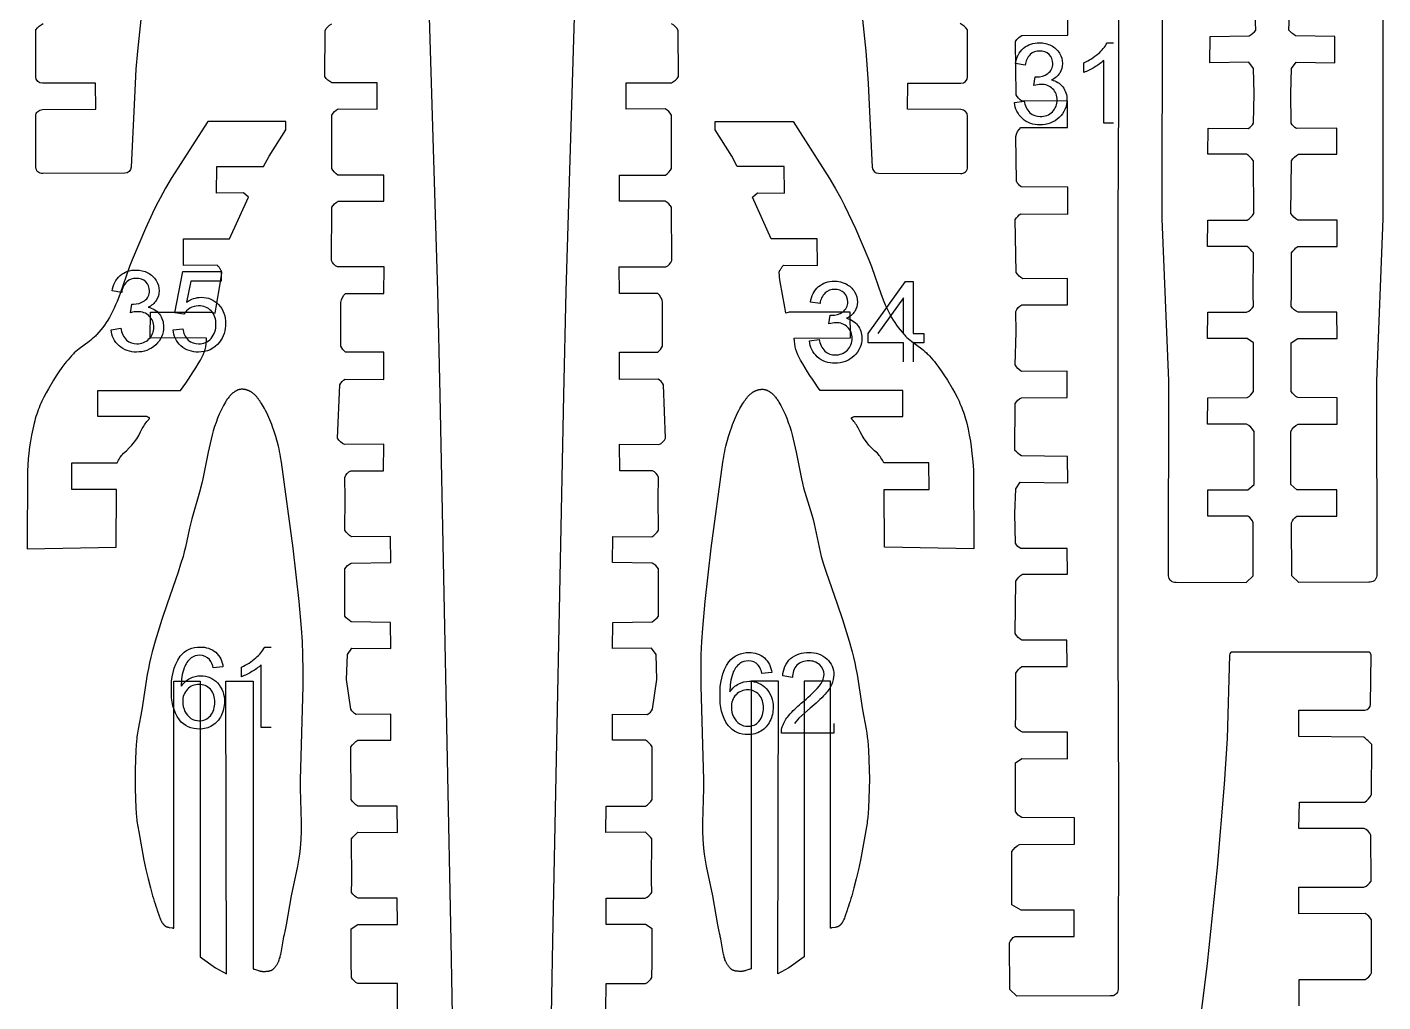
# Model space of a CAD drawing. Extents: x -389 to 108, y -244 to 818.
# Drawn here: x -97.4 to 71, y 624.1 to 745.1 of the extents above; entities that cross this region are included whole.
import ezdxf

# ---------------------------------------------------------------- set-up
doc = ezdxf.new("R2010")
doc.units = 0
doc.layers.add('LAYER_1', color=18, linetype='CONTINUOUS')
doc.layers.add('LETTERS', color=1, linetype='CONTINUOUS')

msp = doc.modelspace()

# ---------------------------------------------------------------- linework, layer by layer
at = {"layer": 'LAYER_1'}
for points in [[(43.63, 773.56), (43.57, 721.3), (44.38, 701.19), (44.33, 676.98)], [(70.95, 773.56), (71.01, 721.3), (70.2, 701.19), (70.25, 676.98)], [(-48.06, 766.81), (-46.41, 712.32), (-46.12, 699.42), (-44.75, 631.63), (-44.52, 617.88)], [(-28.84, 766.81), (-30.49, 712.32), (-30.78, 699.42), (-32.15, 631.63), (-32.38, 617.88)], [(38.15, 751.56), (38.15, 736.46), (38.1, 721.1), (38.1, 695.02), (38.1, 669.04), (38.15, 648.78), (38.14, 625.6)]]:
    msp.add_lwpolyline(points, dxfattribs=at)
for points in [[(44.33, 676.98, 0.415187), (45.32, 676.19), (54.02, 676.16), (54.89, 676.98), (54.91, 683.57, 0.198737), (54.25, 684.37), (49.27, 684.37), (49.28, 687.65), (54.25, 687.65), (55.01, 688.3), (55.01, 694.91, 0.155397), (54.08, 695.8), (49.24, 695.82), (49.25, 699.1), (54.15, 699.12, 0.142654), (54.95, 699.88), (54.96, 701.72), (54.96, 705.91), (54.14, 706.46), (49.24, 706.44), (49.27, 709.73), (54.09, 709.73, 0.154315), (54.95, 710.44), (54.91, 711.97), (54.92, 717.07, 0.074199), (54.15, 717.89), (49.24, 717.89), (49.25, 721.15), (54.14, 721.15, 0.122314), (54.99, 721.97), (54.92, 728.5, 0.119138), (54.07, 729.35), (49.28, 729.34), (49.29, 732.55), (54.28, 732.54, 0.163905), (54.95, 733.19), (55.02, 736.87), (54.92, 739.97), (54.36, 740.77), (49.52, 740.7), (49.55, 743.95), (54.42, 744.04, 0.076105), (55.25, 744.72), (55, 750.54, 0.150559)], [(70.25, 676.98, -0.414324), (69.25, 676.19), (60.56, 676.16), (59.69, 676.98), (59.67, 683.57, -0.198751), (60.33, 684.37), (65.31, 684.37), (65.3, 687.65), (60.33, 687.65), (59.57, 688.3), (59.57, 694.91, -0.155711), (60.5, 695.8), (65.34, 695.82), (65.33, 699.1), (60.43, 699.12, -0.142623), (59.63, 699.88), (59.62, 701.72), (59.62, 705.91), (60.44, 706.46), (65.34, 706.44), (65.31, 709.73), (60.49, 709.73, -0.15401), (59.63, 710.44), (59.67, 711.97), (59.66, 717.07, -0.073843), (60.43, 717.89), (65.34, 717.89), (65.33, 721.15), (60.44, 721.15, -0.122152), (59.59, 721.97), (59.66, 728.5, -0.118825), (60.51, 729.35), (65.3, 729.34), (65.29, 732.55), (60.3, 732.54, -0.164146), (59.63, 733.19), (59.56, 736.87), (59.66, 739.97), (60.22, 740.77), (65.06, 740.7), (65.03, 743.95), (60.16, 744.04, -0.076252), (59.33, 744.72), (59.58, 750.54, -0.150903)], [(38.14, 625.6, -0.414271), (37.14, 624.81), (25.55, 624.78), (24.67, 625.6), (24.65, 631.4, -0.198777), (25.32, 632.21), (32.66, 632.2), (32.65, 635.48), (26.08, 635.48), (24.93, 636.14), (24.93, 642.74, -0.155986), (25.86, 643.63), (32.7, 643.66), (32.69, 646.94), (26.18, 646.95, -0.142929), (25.38, 647.71), (25.37, 649.56), (25.37, 653.74), (26.18, 654.29), (31.85, 654.27), (31.82, 657.57), (26.23, 657.57, -0.154008), (25.38, 658.27), (25.41, 659.8), (25.4, 664.9, -0.073936), (26.17, 665.73), (31.78, 665.72), (31.77, 668.98), (26.18, 668.98, -0.122556), (25.34, 669.8), (25.41, 676.33, -0.118817), (26.26, 677.18), (31.82, 677.17), (31.8, 680.39), (26.05, 680.37, -0.164085), (25.37, 681.02), (25.31, 684.71), (25.41, 687.8), (25.97, 688.6), (31.87, 688.54), (31.85, 691.78), (26.13, 691.87, -0.076228), (25.31, 692.55), (25.33, 698.38, -0.150851), (26.13, 699.09), (31.8, 699.14), (31.79, 702.39), (26.14, 702.36, -0.108575), (25.32, 703.17), (25.44, 707.24), (25.41, 709.8, -0.205309), (26.17, 710.62), (31.83, 710.63), (31.84, 713.92), (26.3, 713.88, -0.154317), (25.47, 714.66), (25.35, 721.21, -0.119216), (26.03, 721.94), (31.87, 721.89), (31.87, 725.26), (26.07, 725.3, -0.131714), (25.48, 726), (25.43, 731.52, -0.181785), (26.05, 732.65), (31.83, 732.65), (31.82, 735.95), (26.16, 735.94, -0.15413), (25.44, 736.72), (25.39, 743.35, -0.150653), (26.18, 744.09), (31.86, 744.1), (31.87, 747.35)], [(-83.29, 746.05), (-83.7, 742.13), (-83.88, 739.89), (-83.97, 738.1), (-84.48, 727.74, -0.386036), (-85.26, 726.97), (-95.46, 726.94, -0.42858), (-96.32, 727.75), (-96.32, 734.06, -0.414263), (-95.5, 734.87), (-88.87, 734.91), (-88.92, 738.17), (-95.5, 738.14, -0.414113), (-96.32, 738.96), (-96.31, 744.8, -0.151051), (-95.4, 745.55)], [(-51.4, 623.06), (-51.41, 626.34), (-56.32, 626.35, -0.142496), (-57.12, 627.11), (-57.13, 628.96), (-57.13, 633.14), (-56.31, 633.69), (-51.41, 633.67), (-51.44, 636.97), (-56.26, 636.97, -0.154119), (-57.11, 637.67), (-57.08, 639.2), (-57.09, 644.3, -0.074278), (-56.32, 645.13), (-51.4, 645.12), (-51.42, 648.38), (-56.31, 648.38, -0.122085), (-57.15, 649.2), (-57.17, 655.73, -0.11869), (-56.31, 656.58), (-52.21, 656.57), (-52.22, 659.79), (-56.53, 659.77, -0.1639), (-57.2, 660.42), (-57.72, 664.11), (-57.62, 667.2), (-57.06, 668), (-52.23, 667.94), (-52.25, 671.18), (-57.13, 671.27, -0.076338), (-57.95, 671.95), (-57.93, 677.85, -0.150978), (-57.13, 678.57), (-52.22, 678.62), (-52.24, 681.87), (-57.12, 681.83, -0.108133), (-57.94, 682.65), (-57.9, 686.64), (-57.93, 689.2, -0.205195), (-57.17, 690.02), (-53.11, 690.03), (-53.1, 693.32), (-57.99, 693.28, -0.154368), (-58.83, 694.06), (-58.56, 700.69, -0.119228), (-57.88, 701.41), (-53.07, 701.37), (-53.07, 704.74), (-57.84, 704.77, -0.132045), (-58.43, 705.48), (-58.44, 710.92, -0.181575), (-57.83, 712.05), (-53.07, 712.05), (-53.04, 715.35), (-58.86, 715.34, -0.153988), (-59.58, 716.12), (-59.55, 722.75, -0.150584), (-58.76, 723.49), (-53.09, 723.5), (-53.08, 726.75), (-58.79, 726.75, -0.142511), (-59.55, 727.58), (-59.55, 734.19, -0.150821), (-58.76, 734.95), (-53.9, 734.91), (-53.91, 738.2), (-59.53, 738.2, -0.137073), (-60.42, 738.98), (-60.39, 744.67, -0.194869), (-59.55, 745.51)], [(-25.5, 623.06), (-25.49, 626.34), (-20.58, 626.35, 0.142812), (-19.78, 627.11), (-19.77, 628.96), (-19.77, 633.14), (-20.59, 633.69), (-25.49, 633.67), (-25.46, 636.97), (-20.64, 636.97, 0.153896), (-19.79, 637.67), (-19.82, 639.2), (-19.81, 644.3, 0.073916), (-20.58, 645.13), (-25.5, 645.12), (-25.48, 648.38), (-20.59, 648.38, 0.122384), (-19.75, 649.2), (-19.74, 655.73, 0.118963), (-20.59, 656.58), (-24.69, 656.57), (-24.68, 659.79), (-20.37, 659.77, 0.164352), (-19.7, 660.42), (-19.18, 664.11), (-19.28, 667.2), (-19.84, 668), (-24.67, 667.94), (-24.65, 671.18), (-19.77, 671.27, 0.076039), (-18.95, 671.95), (-18.97, 677.85, 0.150534), (-19.77, 678.57), (-24.68, 678.62), (-24.66, 681.87), (-19.78, 681.83, 0.108442), (-18.96, 682.65), (-19, 686.64), (-18.98, 689.2, 0.205517), (-19.73, 690.02), (-23.79, 690.03), (-23.8, 693.32), (-18.91, 693.28, 0.154503), (-18.08, 694.06), (-18.34, 700.69, 0.119147), (-19.03, 701.41), (-23.83, 701.37), (-23.83, 704.74), (-19.06, 704.77, 0.13171), (-18.47, 705.48), (-18.46, 710.92, 0.18166), (-19.07, 712.05), (-23.83, 712.05), (-23.86, 715.35), (-18.04, 715.34, 0.15402), (-17.32, 716.12), (-17.35, 722.75, 0.150511), (-18.14, 723.49), (-23.81, 723.5), (-23.82, 726.75), (-18.11, 726.75, 0.142902), (-17.35, 727.58), (-17.35, 734.19, 0.1508), (-18.14, 734.95), (-23, 734.91), (-22.99, 738.2), (-17.37, 738.2, 0.136687), (-16.48, 738.98), (-16.51, 744.67, 0.195232), (-17.35, 745.51)], [(6.39, 746.05), (6.8, 742.13), (6.97, 739.89), (7.07, 738.1), (7.58, 727.74, 0.386306), (8.36, 726.97), (18.56, 726.94, 0.428172), (19.42, 727.75), (19.42, 734.06, 0.414064), (18.6, 734.87), (11.97, 734.91), (12.02, 738.17), (18.6, 738.14, 0.414006), (19.42, 738.96), (19.41, 744.8, 0.150876), (18.5, 745.55)], [(-88.61, 696.76), (-88.6, 700), (-78.33, 699.99, 0.025583), (-75.88, 703.78, 0.144368), (-75.11, 706.48), (-82.1, 706.52), (-82.06, 709.72), (-74.46, 709.73), (-74.04, 709.58), (-73.93, 710.33), (-73.37, 713.49), (-73.29, 714.05), (-73.25, 714.32), (-73.22, 714.6), (-73.22, 714.6), (-73.22, 714.61), (-73.22, 714.61), (-73.22, 714.62), (-73.22, 714.63), (-73.22, 714.63), (-73.22, 714.64), (-73.22, 714.64), (-73.22, 714.65), (-73.22, 714.66), (-73.23, 714.67), (-73.23, 714.68), (-73.23, 714.7), (-73.24, 714.71), (-73.24, 714.73), (-73.24, 714.74), (-73.25, 714.76), (-73.26, 714.77), (-73.26, 714.79), (-73.27, 714.82), (-73.29, 714.85), (-73.3, 714.89), (-73.32, 714.92), (-73.34, 714.95), (-73.38, 715.02), (-73.42, 715.09), (-73.47, 715.16), (-73.51, 715.23), (-73.56, 715.29), (-73.6, 715.35), (-73.65, 715.41), (-73.69, 715.46), (-73.73, 715.51), (-73.74, 715.52), (-73.76, 715.54), (-77.99, 715.52), (-77.97, 718.81), (-72.25, 718.81), (-69.91, 723.99), (-70.52, 724.52), (-73.89, 724.5), (-73.83, 727.82), (-68.02, 727.82), (-67.35, 729.09), (-65.26, 732.36), (-65.26, 733.38), (-74.96, 733.38), (-79.49, 726.31), (-80.2, 725.11), (-80.88, 723.89), (-81.36, 722.95), (-81.83, 722.01), (-82.7, 720.1), (-84.35, 716.23), (-84.52, 715.81), (-84.69, 715.38), (-85.9, 711.91), (-86.23, 711.05), (-86.41, 710.63), (-86.59, 710.21), (-86.79, 709.8), (-87, 709.39), (-87.18, 709.06), (-87.38, 708.74), (-87.58, 708.42), (-87.79, 708.11), (-88.01, 707.81), (-88.25, 707.51), (-88.49, 707.22), (-88.74, 706.94), (-88.82, 706.85), (-88.92, 706.76), (-89.01, 706.67), (-89.1, 706.58), (-89.3, 706.41), (-89.49, 706.24), (-89.7, 706.08), (-90.94, 705.15), (-91.14, 704.99), (-91.34, 704.82), (-91.54, 704.65), (-91.63, 704.56), (-91.72, 704.47), (-91.81, 704.38), (-91.9, 704.29), (-92.11, 704.06), (-92.31, 703.82), (-92.51, 703.58), (-92.7, 703.34), (-93.08, 702.84), (-93.44, 702.33), (-93.78, 701.81), (-94.12, 701.28), (-94.76, 700.21), (-95.05, 699.69), (-95.32, 699.18), (-95.57, 698.65), (-95.69, 698.39), (-95.8, 698.13), (-95.91, 697.86), (-96.02, 697.59), (-96.11, 697.32), (-96.21, 697.05), (-96.3, 696.77), (-96.38, 696.49), (-96.46, 696.21), (-96.53, 695.92), (-96.7, 695.2), (-96.85, 694.46), (-96.98, 693.72), (-97.09, 692.98), (-97.18, 692.23), (-97.26, 691.49), (-97.31, 690.74), (-97.35, 690), (-97.4, 680.32), (-86.33, 680.52), (-86.29, 687.69), (-91.86, 687.68), (-91.84, 691.01), (-86.21, 691.01, -0.078749), (-85.43, 692.2, 0.120627), (-83.09, 695.29, -0.042822), (-82.3, 696.4), (-82.29, 696.41), (-82.28, 696.42), (-82.27, 696.43), (-82.26, 696.44), (-82.25, 696.45), (-82.24, 696.46), (-82.24, 696.46), (-82.23, 696.47), (-82.23, 696.47), (-82.23, 696.48), (-82.22, 696.48), (-82.22, 696.49), (-82.22, 696.49), (-82.21, 696.5), (-82.21, 696.5), (-82.21, 696.5), (-82.21, 696.51), (-82.21, 696.51), (-82.2, 696.52), (-82.2, 696.52), (-82.2, 696.52), (-82.2, 696.52), (-82.2, 696.53), (-82.2, 696.53), (-82.2, 696.53), (-82.2, 696.53), (-82.2, 696.53), (-82.2, 696.54), (-82.2, 696.54), (-82.2, 696.54), (-82.2, 696.54), (-82.2, 696.54), (-82.2, 696.54), (-82.2, 696.55), (-82.2, 696.55), (-82.2, 696.55), (-82.2, 696.55), (-82.2, 696.55), (-82.2, 696.55), (-82.2, 696.56), (-82.2, 696.56), (-82.2, 696.56), (-82.2, 696.56), (-82.2, 696.56), (-82.2, 696.56), (-82.2, 696.56), (-82.2, 696.57), (-82.2, 696.57), (-82.2, 696.57), (-82.2, 696.57), (-82.2, 696.57), (-82.2, 696.57), (-82.2, 696.58), (-82.2, 696.58), (-82.2, 696.58), (-82.2, 696.58), (-82.21, 696.58), (-82.21, 696.58), (-82.21, 696.58), (-82.21, 696.59), (-82.21, 696.59), (-82.21, 696.59), (-82.21, 696.59), (-82.21, 696.59), (-82.21, 696.59), (-82.21, 696.59), (-82.22, 696.6), (-82.22, 696.6), (-82.22, 696.6), (-82.22, 696.6), (-82.22, 696.61), (-82.23, 696.61), (-82.23, 696.61), (-82.23, 696.61), (-82.24, 696.62), (-82.24, 696.62), (-82.24, 696.62), (-82.25, 696.62), (-82.25, 696.62), (-82.26, 696.63), (-82.26, 696.63), (-82.27, 696.64), (-82.28, 696.64), (-82.29, 696.65), (-82.3, 696.65), (-82.32, 696.66), (-82.4, 696.69), (-82.44, 696.71), (-82.46, 696.72), (-82.48, 696.72), (-82.5, 696.73), (-82.51, 696.74), (-82.52, 696.74), (-82.52, 696.75), (-82.53, 696.75), (-82.54, 696.76), (-82.55, 696.76), (-88.61, 696.76)], [(11.4, 696.76), (11.39, 700), (1.12, 699.99, -0.025583), (-1.33, 703.78, -0.144368), (-2.1, 706.48), (4.89, 706.52), (4.85, 709.72), (-2.75, 709.73), (-3.17, 709.58), (-3.28, 710.33), (-3.84, 713.49), (-3.92, 714.05), (-3.96, 714.32), (-3.99, 714.6), (-3.99, 714.6), (-3.99, 714.61), (-3.99, 714.61), (-3.99, 714.62), (-3.99, 714.63), (-3.99, 714.63), (-3.99, 714.64), (-3.99, 714.64), (-3.99, 714.65), (-3.99, 714.66), (-3.98, 714.67), (-3.98, 714.68), (-3.98, 714.7), (-3.97, 714.71), (-3.97, 714.73), (-3.97, 714.74), (-3.96, 714.76), (-3.95, 714.77), (-3.95, 714.79), (-3.94, 714.82), (-3.92, 714.85), (-3.91, 714.89), (-3.89, 714.92), (-3.87, 714.95), (-3.83, 715.02), (-3.79, 715.09), (-3.74, 715.16), (-3.7, 715.23), (-3.65, 715.29), (-3.61, 715.35), (-3.56, 715.41), (-3.52, 715.46), (-3.48, 715.51), (-3.47, 715.52), (-3.45, 715.54), (0.78, 715.52), (0.76, 718.81), (-4.96, 718.81), (-7.3, 723.99), (-6.69, 724.52), (-3.32, 724.5), (-3.38, 727.82), (-9.19, 727.82), (-9.86, 729.09), (-11.95, 732.36), (-11.95, 733.38), (-2.25, 733.38), (2.28, 726.31), (2.99, 725.11), (3.67, 723.89), (4.15, 722.95), (4.61, 722.01), (5.49, 720.1), (7.14, 716.23), (7.31, 715.81), (7.48, 715.38), (8.69, 711.91), (9.02, 711.05), (9.2, 710.63), (9.38, 710.21), (9.58, 709.8), (9.79, 709.39), (9.97, 709.06), (10.17, 708.74), (10.37, 708.42), (10.58, 708.11), (10.8, 707.81), (11.04, 707.51), (11.28, 707.22), (11.53, 706.94), (11.61, 706.85), (11.71, 706.76), (11.8, 706.67), (11.89, 706.58), (12.09, 706.41), (12.28, 706.24), (12.49, 706.08), (13.73, 705.15), (13.93, 704.99), (14.13, 704.82), (14.33, 704.65), (14.42, 704.56), (14.51, 704.47), (14.6, 704.38), (14.69, 704.29), (14.9, 704.06), (15.1, 703.82), (15.3, 703.58), (15.49, 703.34), (15.87, 702.84), (16.23, 702.33), (16.57, 701.81), (16.91, 701.28), (17.55, 700.21), (17.84, 699.69), (18.11, 699.18), (18.36, 698.65), (18.48, 698.39), (18.59, 698.13), (18.7, 697.86), (18.81, 697.59), (18.9, 697.32), (19, 697.05), (19.09, 696.77), (19.17, 696.49), (19.25, 696.21), (19.32, 695.92), (19.49, 695.2), (19.64, 694.46), (19.77, 693.72), (19.88, 692.98), (19.97, 692.23), (20.05, 691.49), (20.1, 690.74), (20.14, 690), (20.19, 680.32), (9.12, 680.52), (9.08, 687.69), (14.65, 687.68), (14.63, 691.01), (9, 691.01, 0.078749), (8.22, 692.2, -0.120627), (5.88, 695.29, 0.042822), (5.09, 696.4), (5.08, 696.41), (5.07, 696.42), (5.06, 696.43), (5.05, 696.44), (5.04, 696.45), (5.03, 696.46), (5.03, 696.46), (5.02, 696.47), (5.02, 696.47), (5.02, 696.48), (5.01, 696.48), (5.01, 696.49), (5.01, 696.49), (5, 696.5), (5, 696.5), (5, 696.5), (5, 696.51), (5, 696.51), (4.99, 696.52), (4.99, 696.52), (4.99, 696.52), (4.99, 696.52), (4.99, 696.53), (4.99, 696.53), (4.99, 696.53), (4.99, 696.53), (4.99, 696.53), (4.99, 696.54), (4.99, 696.54), (4.99, 696.54), (4.99, 696.54), (4.99, 696.54), (4.99, 696.54), (4.99, 696.55), (4.99, 696.55), (4.99, 696.55), (4.99, 696.55), (4.99, 696.55), (4.99, 696.55), (4.99, 696.56), (4.99, 696.56), (4.99, 696.56), (4.99, 696.56), (4.99, 696.56), (4.99, 696.56), (4.99, 696.56), (4.99, 696.57), (4.99, 696.57), (4.99, 696.57), (4.99, 696.57), (4.99, 696.57), (4.99, 696.57), (4.99, 696.58), (4.99, 696.58), (4.99, 696.58), (4.99, 696.58), (4.99, 696.58), (5, 696.58), (5, 696.58), (5, 696.59), (5, 696.59), (5, 696.59), (5, 696.59), (5, 696.59), (5, 696.59), (5, 696.59), (5, 696.6), (5.01, 696.6), (5.01, 696.6), (5.01, 696.6), (5.01, 696.61), (5.02, 696.61), (5.02, 696.61), (5.02, 696.61), (5.03, 696.62), (5.03, 696.62), (5.03, 696.62), (5.04, 696.62), (5.04, 696.62), (5.05, 696.63), (5.05, 696.63), (5.06, 696.64), (5.07, 696.64), (5.08, 696.65), (5.09, 696.65), (5.11, 696.66), (5.19, 696.69), (5.23, 696.71), (5.25, 696.72), (5.27, 696.72), (5.29, 696.73), (5.3, 696.74), (5.31, 696.74), (5.31, 696.75), (5.32, 696.75), (5.33, 696.76), (5.34, 696.76), (11.4, 696.76)], [(-69.31, 628.17), (-69.23, 628.15), (-69.16, 628.12), (-68.65, 627.95), (-68.58, 627.93), (-68.51, 627.91), (-68.43, 627.9), (-68.39, 627.89), (-68.36, 627.88), (-68.32, 627.87), (-68.28, 627.87), (-68.25, 627.87), (-68.21, 627.86), (-68.17, 627.86), (-68.13, 627.86), (-67.87, 627.86), (-67.78, 627.86), (-67.69, 627.87), (-67.6, 627.87), (-67.51, 627.88), (-67.47, 627.89), (-67.43, 627.9), (-67.38, 627.9), (-67.34, 627.91), (-67.3, 627.92), (-67.25, 627.93), (-67.21, 627.95), (-67.17, 627.96), (-67.13, 627.97), (-67.11, 627.98), (-67.09, 627.99), (-67.07, 628), (-67.05, 628.01), (-67.03, 628.01), (-67.01, 628.02), (-66.99, 628.03), (-66.98, 628.04), (-66.96, 628.05), (-66.94, 628.06), (-66.92, 628.08), (-66.91, 628.09), (-66.89, 628.1), (-66.87, 628.11), (-66.85, 628.12), (-66.84, 628.14), (-66.82, 628.15), (-66.81, 628.17), (-66.76, 628.21), (-66.71, 628.26), (-66.66, 628.31), (-66.61, 628.36), (-66.57, 628.42), (-66.53, 628.47), (-66.49, 628.52), (-66.45, 628.58), (-66.41, 628.64), (-66.37, 628.69), (-66.34, 628.75), (-66.3, 628.81), (-66.27, 628.87), (-66.24, 628.93), (-66.21, 628.99), (-66.18, 629.06), (-66.15, 629.12), (-66.13, 629.18), (-66.07, 629.31), (-66.03, 629.45), (-65.98, 629.58), (-65.95, 629.72), (-65.91, 629.86), (-65.87, 630), (-65.84, 630.15), (-65.79, 630.43), (-65.55, 631.9), (-65.49, 632.18), (-65.46, 632.32), (-65.43, 632.45), (-65.29, 633.04), (-65.17, 633.64), (-64.56, 637.25), (-63.78, 640.93), (-63.64, 641.68), (-63.53, 642.42), (-63.48, 642.79), (-63.44, 643.17), (-63.4, 643.7), (-63.36, 644.22), (-63.33, 645.28), (-63.33, 646.34), (-63.44, 650.58), (-63.44, 651.64), (-63.09, 663.28), (-63.09, 665.22), (-63.13, 667.15), (-63.21, 668.82), (-63.32, 670.48), (-63.61, 673.8), (-64.36, 680.42), (-65.81, 691.1), (-65.92, 691.77), (-65.98, 692.1), (-66.04, 692.43), (-66.11, 692.75), (-66.19, 693.08), (-66.52, 694.29), (-66.7, 694.89), (-66.9, 695.49), (-67.01, 695.79), (-67.12, 696.08), (-67.24, 696.37), (-67.36, 696.66), (-67.49, 696.94), (-67.63, 697.23), (-67.78, 697.5), (-67.93, 697.77), (-68.3, 698.39), (-68.4, 698.55), (-68.5, 698.7), (-68.6, 698.85), (-68.71, 698.99), (-68.77, 699.06), (-68.82, 699.13), (-68.88, 699.2), (-68.94, 699.27), (-69, 699.33), (-69.06, 699.4), (-69.13, 699.46), (-69.19, 699.52), (-69.26, 699.58), (-69.33, 699.63), (-69.39, 699.69), (-69.47, 699.74), (-69.54, 699.79), (-69.58, 699.81), (-69.61, 699.83), (-69.65, 699.85), (-69.69, 699.88), (-69.73, 699.9), (-69.77, 699.92), (-69.81, 699.94), (-69.85, 699.96), (-69.9, 699.98), (-69.94, 700), (-69.99, 700.01), (-70.04, 700.03), (-70.09, 700.05), (-70.13, 700.06), (-70.18, 700.07), (-70.23, 700.09), (-70.28, 700.1), (-70.33, 700.11), (-70.38, 700.11), (-70.43, 700.12), (-70.48, 700.13), (-70.53, 700.13), (-70.58, 700.14), (-70.63, 700.14), (-70.68, 700.14), (-70.73, 700.14), (-70.78, 700.14), (-70.83, 700.14), (-70.88, 700.13), (-70.93, 700.12), (-70.97, 700.12), (-71.02, 700.11), (-71.07, 700.1), (-71.09, 700.09), (-71.12, 700.09), (-71.14, 700.08), (-71.16, 700.07), (-71.19, 700.06), (-71.21, 700.06), (-71.23, 700.05), (-71.25, 700.04), (-71.28, 700.03), (-71.3, 700.02), (-71.35, 699.99), (-71.4, 699.97), (-71.45, 699.94), (-71.5, 699.91), (-71.55, 699.88), (-71.6, 699.85), (-71.65, 699.82), (-71.69, 699.79), (-71.74, 699.76), (-71.79, 699.72), (-71.83, 699.69), (-71.88, 699.65), (-71.92, 699.61), (-71.96, 699.57), (-72, 699.54), (-72.05, 699.5), (-72.13, 699.41), (-72.21, 699.33), (-72.28, 699.24), (-72.36, 699.15), (-72.43, 699.06), (-72.5, 698.96), (-72.57, 698.86), (-72.63, 698.76), (-72.7, 698.66), (-72.76, 698.56), (-72.88, 698.35), (-73, 698.13), (-73.54, 697.06, 0.054994), (-74.77, 692.87), (-74.9, 692.33), (-75.56, 689.03), (-75.69, 688.49), (-75.98, 687.38), (-76.93, 684.05), (-77.21, 682.89), (-77.73, 680.55), (-77.88, 679.97), (-78.03, 679.4), (-78.33, 678.42), (-78.65, 677.44), (-80.01, 673.51), (-80.66, 671.54), (-81.48, 668.88), (-81.86, 667.54), (-82.03, 666.86), (-82.19, 666.18), (-82.34, 665.46), (-82.48, 664.73), (-83.14, 660.32), (-83.6, 657.93), (-83.68, 657.45), (-83.75, 656.97), (-83.78, 656.73), (-83.8, 656.49), (-83.89, 655.31), (-83.95, 654.12), (-83.98, 652.92), (-83.99, 651.72), (-83.98, 650.52), (-83.94, 649.32), (-83.88, 648.13), (-83.8, 646.95), (-83.78, 646.73), (-83.75, 646.5), (-83.52, 645.18), (-82.89, 641.67), (-82.65, 640.52), (-82.38, 639.37), (-82.07, 638.22, 0.020889), (-81.3, 635.62), (-81.25, 635.48), (-80.96, 634.62), (-80.91, 634.48), (-80.85, 634.34), (-80.82, 634.28), (-80.79, 634.21), (-80.76, 634.14), (-80.72, 634.08), (-80.69, 634.02), (-80.65, 633.96), (-80.61, 633.9), (-80.59, 633.87), (-80.57, 633.84), (-80.55, 633.81), (-80.53, 633.78), (-80.5, 633.75), (-80.48, 633.72), (-80.46, 633.7), (-80.43, 633.67), (-80.41, 633.65), (-80.39, 633.62), (-80.36, 633.6), (-80.33, 633.57), (-80.31, 633.55), (-80.28, 633.52), (-80.27, 633.51), (-80.25, 633.5), (-80.24, 633.49), (-80.22, 633.48), (-80.21, 633.47), (-80.19, 633.46), (-80.18, 633.45), (-80.16, 633.44), (-80.15, 633.44), (-80.13, 633.43), (-80.11, 633.42), (-80.1, 633.41), (-80.08, 633.41), (-80.06, 633.4), (-80.03, 633.39), (-80, 633.38), (-79.96, 633.36), (-79.93, 633.35), (-79.89, 633.35), (-79.86, 633.34), (-79.82, 633.33), (-79.75, 633.32), (-79.37, 633.26), (-79.3, 633.25), (-79.26, 633.24), (-79.23, 633.23), (-79.19, 633.23), (-79.16, 633.22), (-79.16, 663.89), (-75.89, 663.89), (-75.89, 629.65), (-74, 628.32), (-72.62, 627.55), (-72.73, 663.91), (-69.31, 663.89), (-69.31, 628.17)], [(-7.47, 628.17), (-7.54, 628.15), (-7.62, 628.12), (-8.13, 627.95), (-8.2, 627.93), (-8.27, 627.91), (-8.35, 627.9), (-8.39, 627.89), (-8.42, 627.88), (-8.46, 627.87), (-8.5, 627.87), (-8.53, 627.87), (-8.57, 627.86), (-8.61, 627.86), (-8.65, 627.86), (-8.91, 627.86), (-9, 627.86), (-9.09, 627.87), (-9.18, 627.87), (-9.27, 627.88), (-9.31, 627.89), (-9.35, 627.9), (-9.4, 627.9), (-9.44, 627.91), (-9.48, 627.92), (-9.53, 627.93), (-9.57, 627.95), (-9.61, 627.96), (-9.65, 627.97), (-9.67, 627.98), (-9.69, 627.99), (-9.71, 628), (-9.73, 628.01), (-9.75, 628.01), (-9.77, 628.02), (-9.79, 628.03), (-9.8, 628.04), (-9.82, 628.05), (-9.84, 628.06), (-9.86, 628.08), (-9.87, 628.09), (-9.89, 628.1), (-9.91, 628.11), (-9.93, 628.12), (-9.94, 628.14), (-9.96, 628.15), (-9.97, 628.17), (-10.02, 628.21), (-10.07, 628.26), (-10.12, 628.31), (-10.17, 628.36), (-10.21, 628.42), (-10.25, 628.47), (-10.29, 628.52), (-10.33, 628.58), (-10.37, 628.64), (-10.41, 628.69), (-10.44, 628.75), (-10.48, 628.81), (-10.51, 628.87), (-10.54, 628.93), (-10.57, 628.99), (-10.6, 629.06), (-10.63, 629.12), (-10.65, 629.18), (-10.71, 629.31), (-10.75, 629.45), (-10.8, 629.58), (-10.83, 629.72), (-10.87, 629.86), (-10.91, 630), (-10.94, 630.15), (-10.99, 630.43), (-11.23, 631.9), (-11.29, 632.18), (-11.32, 632.32), (-11.35, 632.45), (-11.49, 633.04), (-11.61, 633.64), (-12.22, 637.25), (-13, 640.93), (-13.14, 641.68), (-13.25, 642.42), (-13.3, 642.79), (-13.34, 643.17), (-13.38, 643.7), (-13.42, 644.22), (-13.45, 645.28), (-13.45, 646.34), (-13.34, 650.58), (-13.34, 651.64), (-13.69, 663.28), (-13.69, 665.22), (-13.65, 667.15), (-13.57, 668.82), (-13.46, 670.48), (-13.17, 673.8), (-12.42, 680.42), (-10.97, 691.1), (-10.86, 691.77), (-10.8, 692.1), (-10.74, 692.43), (-10.67, 692.75), (-10.59, 693.08), (-10.26, 694.29), (-10.08, 694.89), (-9.88, 695.49), (-9.77, 695.79), (-9.66, 696.08), (-9.54, 696.37), (-9.42, 696.66), (-9.29, 696.94), (-9.15, 697.23), (-9, 697.5), (-8.85, 697.77), (-8.48, 698.39), (-8.38, 698.55), (-8.28, 698.7), (-8.18, 698.85), (-8.07, 698.99), (-8.01, 699.06), (-7.96, 699.13), (-7.9, 699.2), (-7.84, 699.27), (-7.78, 699.33), (-7.72, 699.4), (-7.65, 699.46), (-7.59, 699.52), (-7.52, 699.58), (-7.45, 699.63), (-7.39, 699.69), (-7.31, 699.74), (-7.24, 699.79), (-7.2, 699.81), (-7.17, 699.83), (-7.13, 699.85), (-7.09, 699.88), (-7.05, 699.9), (-7.01, 699.92), (-6.97, 699.94), (-6.93, 699.96), (-6.88, 699.98), (-6.84, 700), (-6.79, 700.01), (-6.74, 700.03), (-6.69, 700.05), (-6.65, 700.06), (-6.6, 700.07), (-6.55, 700.09), (-6.5, 700.1), (-6.45, 700.11), (-6.4, 700.11), (-6.35, 700.12), (-6.3, 700.13), (-6.25, 700.13), (-6.2, 700.14), (-6.15, 700.14), (-6.1, 700.14), (-6.05, 700.14), (-6, 700.14), (-5.95, 700.14), (-5.9, 700.13), (-5.85, 700.12), (-5.81, 700.12), (-5.76, 700.11), (-5.71, 700.1), (-5.69, 700.09), (-5.66, 700.09), (-5.64, 700.08), (-5.62, 700.07), (-5.59, 700.06), (-5.57, 700.06), (-5.55, 700.05), (-5.53, 700.04), (-5.5, 700.03), (-5.48, 700.02), (-5.43, 699.99), (-5.38, 699.97), (-5.33, 699.94), (-5.28, 699.91), (-5.23, 699.88), (-5.18, 699.85), (-5.13, 699.82), (-5.09, 699.79), (-5.04, 699.76), (-4.99, 699.72), (-4.95, 699.69), (-4.9, 699.65), (-4.86, 699.61), (-4.82, 699.57), (-4.78, 699.54), (-4.73, 699.5), (-4.65, 699.41), (-4.57, 699.33), (-4.5, 699.24), (-4.42, 699.15), (-4.35, 699.06), (-4.28, 698.96), (-4.21, 698.86), (-4.15, 698.76), (-4.08, 698.66), (-4.02, 698.56), (-3.9, 698.35), (-3.78, 698.13), (-3.24, 697.06, -0.055083), (-2.01, 692.87), (-1.88, 692.33), (-1.22, 689.03), (-1.09, 688.49), (-0.94, 687.92), (0.08, 684.56), (0.23, 683.99), (0.37, 683.43), (0.97, 680.54), (1.11, 679.97), (1.25, 679.4), (1.54, 678.42), (1.86, 677.43), (3.23, 673.51), (3.88, 671.54), (4.7, 668.88), (5.08, 667.54), (5.25, 666.86), (5.41, 666.18), (5.56, 665.46), (5.7, 664.73), (6.36, 660.32), (6.82, 657.93), (6.9, 657.45), (6.97, 656.97), (7, 656.73), (7.02, 656.49), (7.11, 655.31), (7.17, 654.12), (7.2, 652.92), (7.22, 651.72), (7.2, 650.52), (7.16, 649.32), (7.1, 648.13), (7.02, 646.95), (7, 646.73), (6.97, 646.5), (6.94, 646.28), (6.11, 641.67), (5.87, 640.52), (5.6, 639.37), (5.29, 638.22, -0.021005), (4.52, 635.62), (4.47, 635.48), (4.18, 634.62), (4.13, 634.48), (4.07, 634.34), (4.04, 634.28), (4.01, 634.21), (3.98, 634.14), (3.94, 634.08), (3.91, 634.02), (3.87, 633.96), (3.83, 633.9), (3.81, 633.87), (3.79, 633.84), (3.77, 633.81), (3.75, 633.78), (3.72, 633.75), (3.7, 633.72), (3.68, 633.7), (3.65, 633.67), (3.63, 633.65), (3.61, 633.62), (3.58, 633.6), (3.55, 633.57), (3.53, 633.55), (3.5, 633.52), (3.49, 633.51), (3.47, 633.5), (3.46, 633.49), (3.44, 633.48), (3.43, 633.47), (3.41, 633.46), (3.4, 633.45), (3.38, 633.44), (3.37, 633.44), (3.35, 633.43), (3.33, 633.42), (3.32, 633.41), (3.3, 633.41), (3.28, 633.4), (3.25, 633.39), (3.22, 633.38), (3.18, 633.36), (3.15, 633.35), (3.11, 633.35), (3.08, 633.34), (3.04, 633.33), (2.97, 633.32), (2.59, 633.26), (2.52, 633.25), (2.48, 633.24), (2.45, 633.23), (2.41, 633.23), (2.38, 633.22), (2.38, 663.89), (-0.89, 663.89), (-0.89, 629.65), (-2.78, 628.32), (-4.16, 627.55), (-4.05, 663.91), (-7.47, 663.89), (-7.47, 628.17)], [(60.61, 623.59), (60.6, 626.84), (68.83, 626.84, 0.142571), (69.6, 627.67), (69.6, 634.28, 0.150767), (68.81, 635.04), (60.58, 635), (60.59, 638.3), (68.66, 638.3, 0.13685), (69.55, 639.07), (69.52, 644.76, 0.194865), (68.68, 645.61), (60.59, 645.6), (60.67, 648.86), (68.76, 648.86, 0.095909), (69.6, 649.82), (69.65, 656.05, 0.024529), (68.63, 656.96), (60.58, 657.03), (60.58, 660.28), (68.78, 660.31, 0.414137), (69.48, 661.05), (69.56, 667.11, 0.414042), (69.15, 667.52), (52.36, 667.52, 0.397408), (51.96, 667.13), (51.66, 656.78), (51.29, 651.11), (50.41, 640.74), (49.19, 628.82), (45.91, 602.55)]]:
    msp.add_lwpolyline(points, format="xyb", dxfattribs=at)
at = {"layer": 'LETTERS'}
for points in [[(25.25, 735.76), (26.46, 735.94, 0.157208), (27.17, 734.47, 0.190824), (28.45, 734.02, 0.207035), (29.96, 734.61, 0.206792), (30.55, 736.08, 0.21215), (29.99, 737.46, 0.201438), (28.56, 738.01, 0.06086), (27.67, 737.87), (27.81, 738.96), (28.01, 738.94, 0.150126), (29.39, 739.35, 0.267883), (30.01, 740.6, 0.212216), (29.55, 741.71, 0.201176), (28.38, 742.15, 0.194147), (27.19, 741.71, 0.171909), (26.58, 740.4), (25.37, 740.58, -0.176006), (26.38, 742.5, -0.185359), (28.33, 743.17, -0.121536), (29.82, 742.82, -0.143029), (30.85, 741.87, -0.137196), (31.21, 740.58, -0.148173), (30.87, 739.4, -0.143231), (29.85, 738.56, -0.172968), (31.24, 737.71, -0.174942), (31.76, 736.11, -0.2139), (30.81, 733.9, -0.199954), (28.41, 732.99, -0.190219), (26.24, 733.76, -0.194452), (25.25, 735.76)], [(37.54, 733.17), (36.33, 733.17), (36.33, 740.96, -0.056472), (35.16, 740.12, -0.043354), (33.86, 739.49), (33.86, 740.67, 0.072812), (35.67, 741.84, 0.094573), (36.76, 743.17), (37.54, 743.17)], [(-86.96, 707.54), (-85.76, 707.72, 0.157208), (-85.04, 706.24, 0.190824), (-83.76, 705.79, 0.207035), (-82.26, 706.39, 0.206792), (-81.66, 707.86, 0.21215), (-82.23, 709.24, 0.201438), (-83.66, 709.78, 0.06086), (-84.54, 709.65), (-84.4, 710.73), (-84.2, 710.72, 0.150126), (-82.82, 711.12, 0.267883), (-82.21, 712.37, 0.212216), (-82.66, 713.48, 0.201176), (-83.84, 713.92, 0.194147), (-85.03, 713.49, 0.171909), (-85.64, 712.18), (-86.84, 712.36, -0.176006), (-85.84, 714.27, -0.185359), (-83.88, 714.95, -0.121536), (-82.4, 714.6, -0.143029), (-81.36, 713.64, -0.137196), (-81, 712.35, -0.148173), (-81.35, 711.18, -0.143231), (-82.37, 710.33, -0.172968), (-80.97, 709.49, -0.174942), (-80.46, 707.88, -0.2139), (-81.41, 705.67, -0.199954), (-83.81, 704.77, -0.190219), (-85.98, 705.54, -0.194452), (-86.96, 707.54)], [(-79.25, 707.54), (-78.05, 707.66, 0.172827), (-77.39, 706.26, 0.19315), (-76.1, 705.79, 0.222694), (-74.55, 706.46, 0.190048), (-73.95, 708.23, 0.196067), (-74.52, 709.88, 0.214435), (-76.1, 710.49, 0.140394), (-77.19, 710.2, 0.122103), (-77.93, 709.47), (-79.07, 709.65), (-78.05, 714.77), (-73.29, 714.77), (-73.29, 713.56), (-77.06, 713.56), (-77.59, 710.95, -0.161043), (-75.76, 711.57, -0.21325), (-73.62, 710.67, -0.200352), (-72.75, 708.33, -0.172468), (-73.52, 705.98, -0.244519), (-76.1, 704.77, -0.190188), (-78.29, 705.53, -0.194762), (-79.25, 707.54)], [(-0.22, 706.16), (0.98, 706.34, 0.157208), (1.7, 704.87, 0.190824), (2.98, 704.41, 0.207035), (4.49, 705.01, 0.206792), (5.08, 706.48, 0.21215), (4.52, 707.86, 0.201438), (3.08, 708.4, 0.06086), (2.2, 708.27), (2.34, 709.35), (2.54, 709.34, 0.150126), (3.92, 709.75, 0.267883), (4.54, 711, 0.212216), (4.08, 712.11, 0.201176), (2.91, 712.55, 0.194147), (1.72, 712.11, 0.171909), (1.1, 710.8), (-0.1, 710.98, -0.176006), (0.91, 712.89, -0.185359), (2.86, 713.57, -0.121536), (4.34, 713.22, -0.143029), (5.38, 712.26, -0.137196), (5.74, 710.98, -0.148173), (5.4, 709.8, -0.143231), (4.38, 708.96, -0.172968), (5.77, 708.11, -0.174942), (6.28, 706.51, -0.2139), (5.34, 704.3, -0.199954), (2.94, 703.39, -0.190219), (0.76, 704.16, -0.194452), (-0.22, 706.16)], [(-73.07, 665.66), (-74.27, 665.54, 0.126501), (-74.73, 666.59, 0.214441), (-75.96, 667.11, 0.155606), (-77.02, 666.78, 0.132823), (-77.9, 665.56, 0.091829), (-78.25, 663.26, -0.131952), (-77.17, 664.25, -0.119806), (-75.83, 664.58, -0.213787), (-73.75, 663.68, -0.199696), (-72.89, 661.35, -0.118427), (-73.29, 659.61, -0.143669), (-74.4, 658.38, -0.139573), (-76, 657.95, -0.230165), (-78.49, 659.08, -0.173379), (-79.45, 662.79, -0.167201), (-78.39, 666.99, -0.237815), (-75.89, 668.13, -0.187038), (-73.96, 667.48, -0.188201), (-73.07, 665.66)], [(-67.1, 658.13), (-68.31, 658.13), (-68.31, 665.93, -0.056472), (-69.48, 665.08, -0.043354), (-70.78, 664.45), (-70.78, 665.63, 0.072812), (-68.97, 666.8, 0.094573), (-67.88, 668.13), (-67.1, 668.13)], [(-4.91, 664.98), (-6.12, 664.85, 0.126501), (-6.58, 665.9, 0.214441), (-7.8, 666.42, 0.155606), (-8.86, 666.1, 0.132823), (-9.75, 664.87, 0.091829), (-10.09, 662.57, -0.131952), (-9.01, 663.57, -0.119806), (-7.67, 663.89, -0.213787), (-5.59, 662.99, -0.199696), (-4.73, 660.67, -0.118427), (-5.13, 658.92, -0.143669), (-6.24, 657.69, -0.139573), (-7.84, 657.26, -0.230165), (-10.33, 658.39, -0.173379), (-11.3, 662.1, -0.167201), (-10.23, 666.3, -0.237815), (-7.73, 667.45, -0.187038), (-5.81, 666.79, -0.188201), (-4.91, 664.98)], [(2.8, 658.65), (2.8, 657.45), (-3.71, 657.45, -0.097474), (-3.57, 658.31, -0.08646), (-2.79, 659.64, -0.045911), (-1.23, 661.15, 0.040779), (0.98, 663.28, 0.172586), (1.59, 664.73, 0.219617), (1.06, 665.93, 0.193668), (-0.32, 666.42, 0.206195), (-1.77, 665.88, 0.202699), (-2.32, 664.37), (-3.53, 664.55, -0.196814), (-2.56, 666.71, -0.186558), (-0.3, 667.45, -0.197806), (1.97, 666.65, -0.214499), (2.8, 664.69, -0.101399), (2.56, 663.51, -0.080554), (1.75, 662.3, -0.030754), (-0.11, 660.56), (-1.53, 659.31), (-2.09, 658.65)], [(-78.07, 661.35, 0.112533), (-77.79, 660.15, 0.144169), (-77.05, 659.28, 0.145127), (-76.01, 658.98, 0.22507), (-74.64, 659.6, 0.187105), (-74.09, 661.29, 0.1924), (-74.63, 662.9, 0.219238), (-76.05, 663.49, 0.208392), (-77.48, 662.9, 0.204963), (-78.07, 661.35)], [(-9.91, 660.67, 0.112533), (-9.64, 659.46, 0.144169), (-8.89, 658.59, 0.145127), (-7.85, 658.29, 0.22507), (-6.49, 658.91, 0.187105), (-5.94, 660.6, 0.1924), (-6.48, 662.22, 0.219238), (-7.9, 662.81, 0.208392), (-9.33, 662.22, 0.204963), (-9.91, 660.67)]]:
    msp.add_lwpolyline(points, format="xyb", dxfattribs=at)
for points in [[(11.47, 703.57), (11.47, 705.92), (7.07, 705.92), (7.07, 707.06), (11.71, 713.51), (12.67, 713.51), (12.67, 707.06), (14, 707.06), (14, 705.92), (12.67, 705.92), (12.67, 703.57)], [(11.47, 707.06), (11.47, 711.5), (8.27, 707.06)]]:
    msp.add_lwpolyline(points, dxfattribs=at)

doc.saveas('drawing.dxf')
